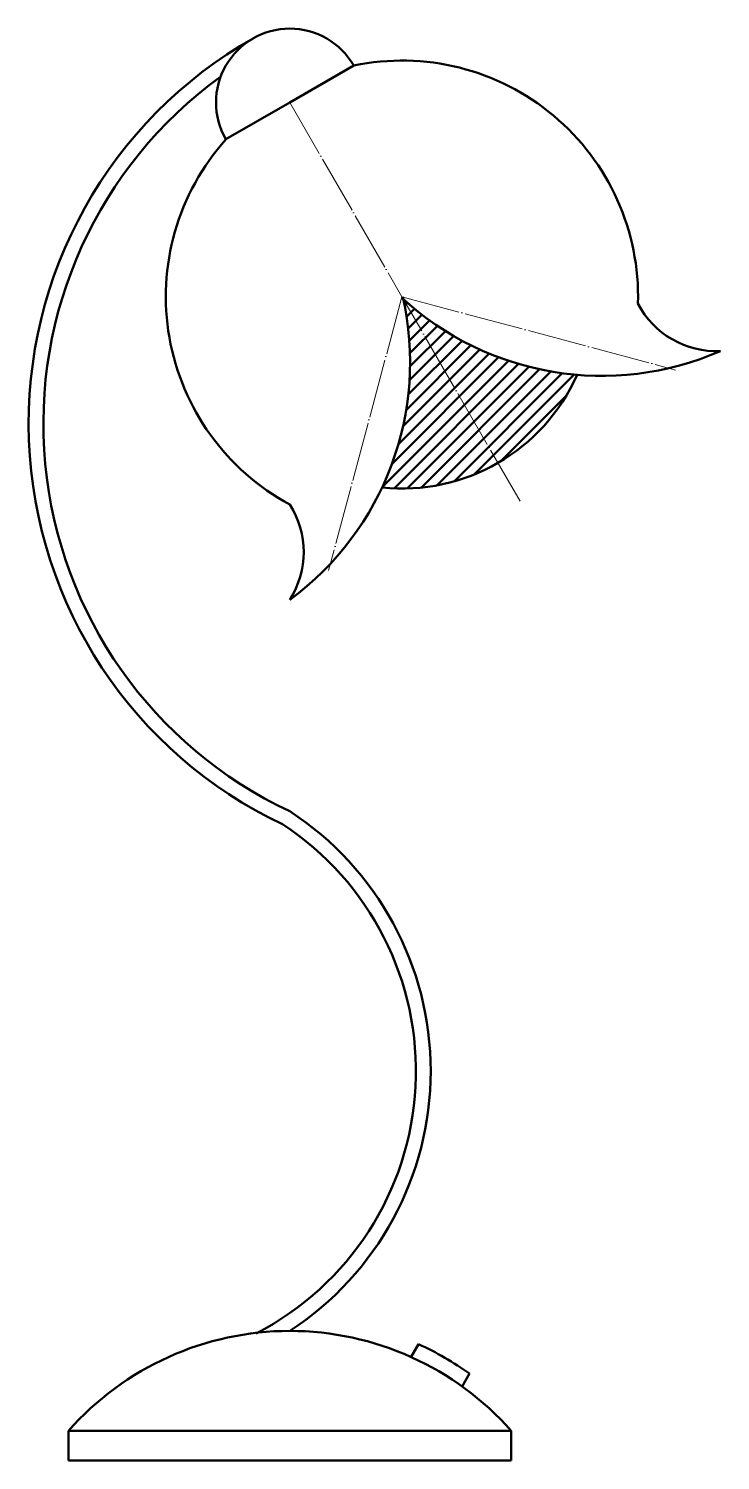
# Model space of a CAD drawing. Extents: x 88 to 323, y 58 to 543.
import ezdxf

# ---------------------------------------------------------------- set-up
doc = ezdxf.new("R2010")
doc.units = 0
doc.linetypes.add('中心線', pattern=[22.2, 20, -1, 0.2, -1])
doc.layers.add('中心線層', color=2, linetype='中心線', lineweight=18)
doc.layers.add('輪廓線層', color=7, linetype='CONTINUOUS', lineweight=50)

msp = doc.modelspace()

# ---------------------------------------------------------------- hatches: boundary and pattern name
at = {"layer": '輪廓線層'}
h = msp.add_hatch(dxfattribs=at)
h.set_pattern_fill('ANSI31', color=256)
h.set_pattern_definition([(45, (327.6812, 0), (-2.245064, 2.245064), [])])
h.paths.add_polyline_path([(215.25, 451.38, -0.164881), (208.01, 387.58, 0.158195), (247.26, 395.94)])
h.paths.add_polyline_path([(274.12, 425.75, -0.164881), (215.25, 451.38), (247.26, 395.94, 0.158195)])

# ---------------------------------------------------------------- linework, layer by layer
at = {"layer": '中心線層'}
for p, q in [((176.76, 518.05), (214.76, 452.23)), ((176.76, 518.05), (214.76, 452.23)), ((214.76, 452.23), (189.91, 359.5)), ((254.76, 382.95), (214.76, 452.23)), ((214.76, 452.23), (307.49, 427.39))]:
    msp.add_line(p, q, dxfattribs=at)
at = {"layer": '輪廓線層'}
for p, q in [((176.76, 518.05), (198.41, 530.55)), ((176.76, 518.05), (155.11, 505.55)), ((217.85, 93.07), (220.36, 97.42)), ((235.17, 83.07), (237.68, 87.42)), ((101.76, 58.05), (101.76, 68.05)), ((101.76, 68.05), (251.76, 68.05)), ((251.76, 68.05), (251.76, 58.05)), ((251.76, 58.05), (101.76, 58.05))]:
    msp.add_line(p, q, dxfattribs=at)
for centre, radius, start, end in [((238.27, 409.23), 150, 119.5297, 244.7647), ((176.76, 518.05), 25, 30, 210), ((214.76, 452.23), 80, 358.3567, 101.79), ((238.27, 409.23), 145, 125.8637, 244.9002), ((214.76, 452.23), 80, 138.21, 241.6433), ((117.53, 430.16), 100, 306.3231, 12.7016), ((282.49, 525.4), 100, 227.2984, 293.6769), ((321.34, 463.79), 30, 207.4954, 272.5046), ((214.76, 452.23), 65, 264.0424, 335.9576), ((214.76, 452.23), 65, 264.0424, 335.9576), ((151.46, 365.71), 30, 327.4954, 32.5046), ((119.49, 189.91), 105, 303.0524, 56.9476), ((119.49, 189.91), 100, 297.3228, 56.7526), ((176.76, 1.9), 100, 41.4096, 138.5904), ((176.76, 1.9), 105, 54.535, 65.465)]:
    msp.add_arc(centre, radius, start, end, dxfattribs=at)

doc.saveas('drawing.dxf')
